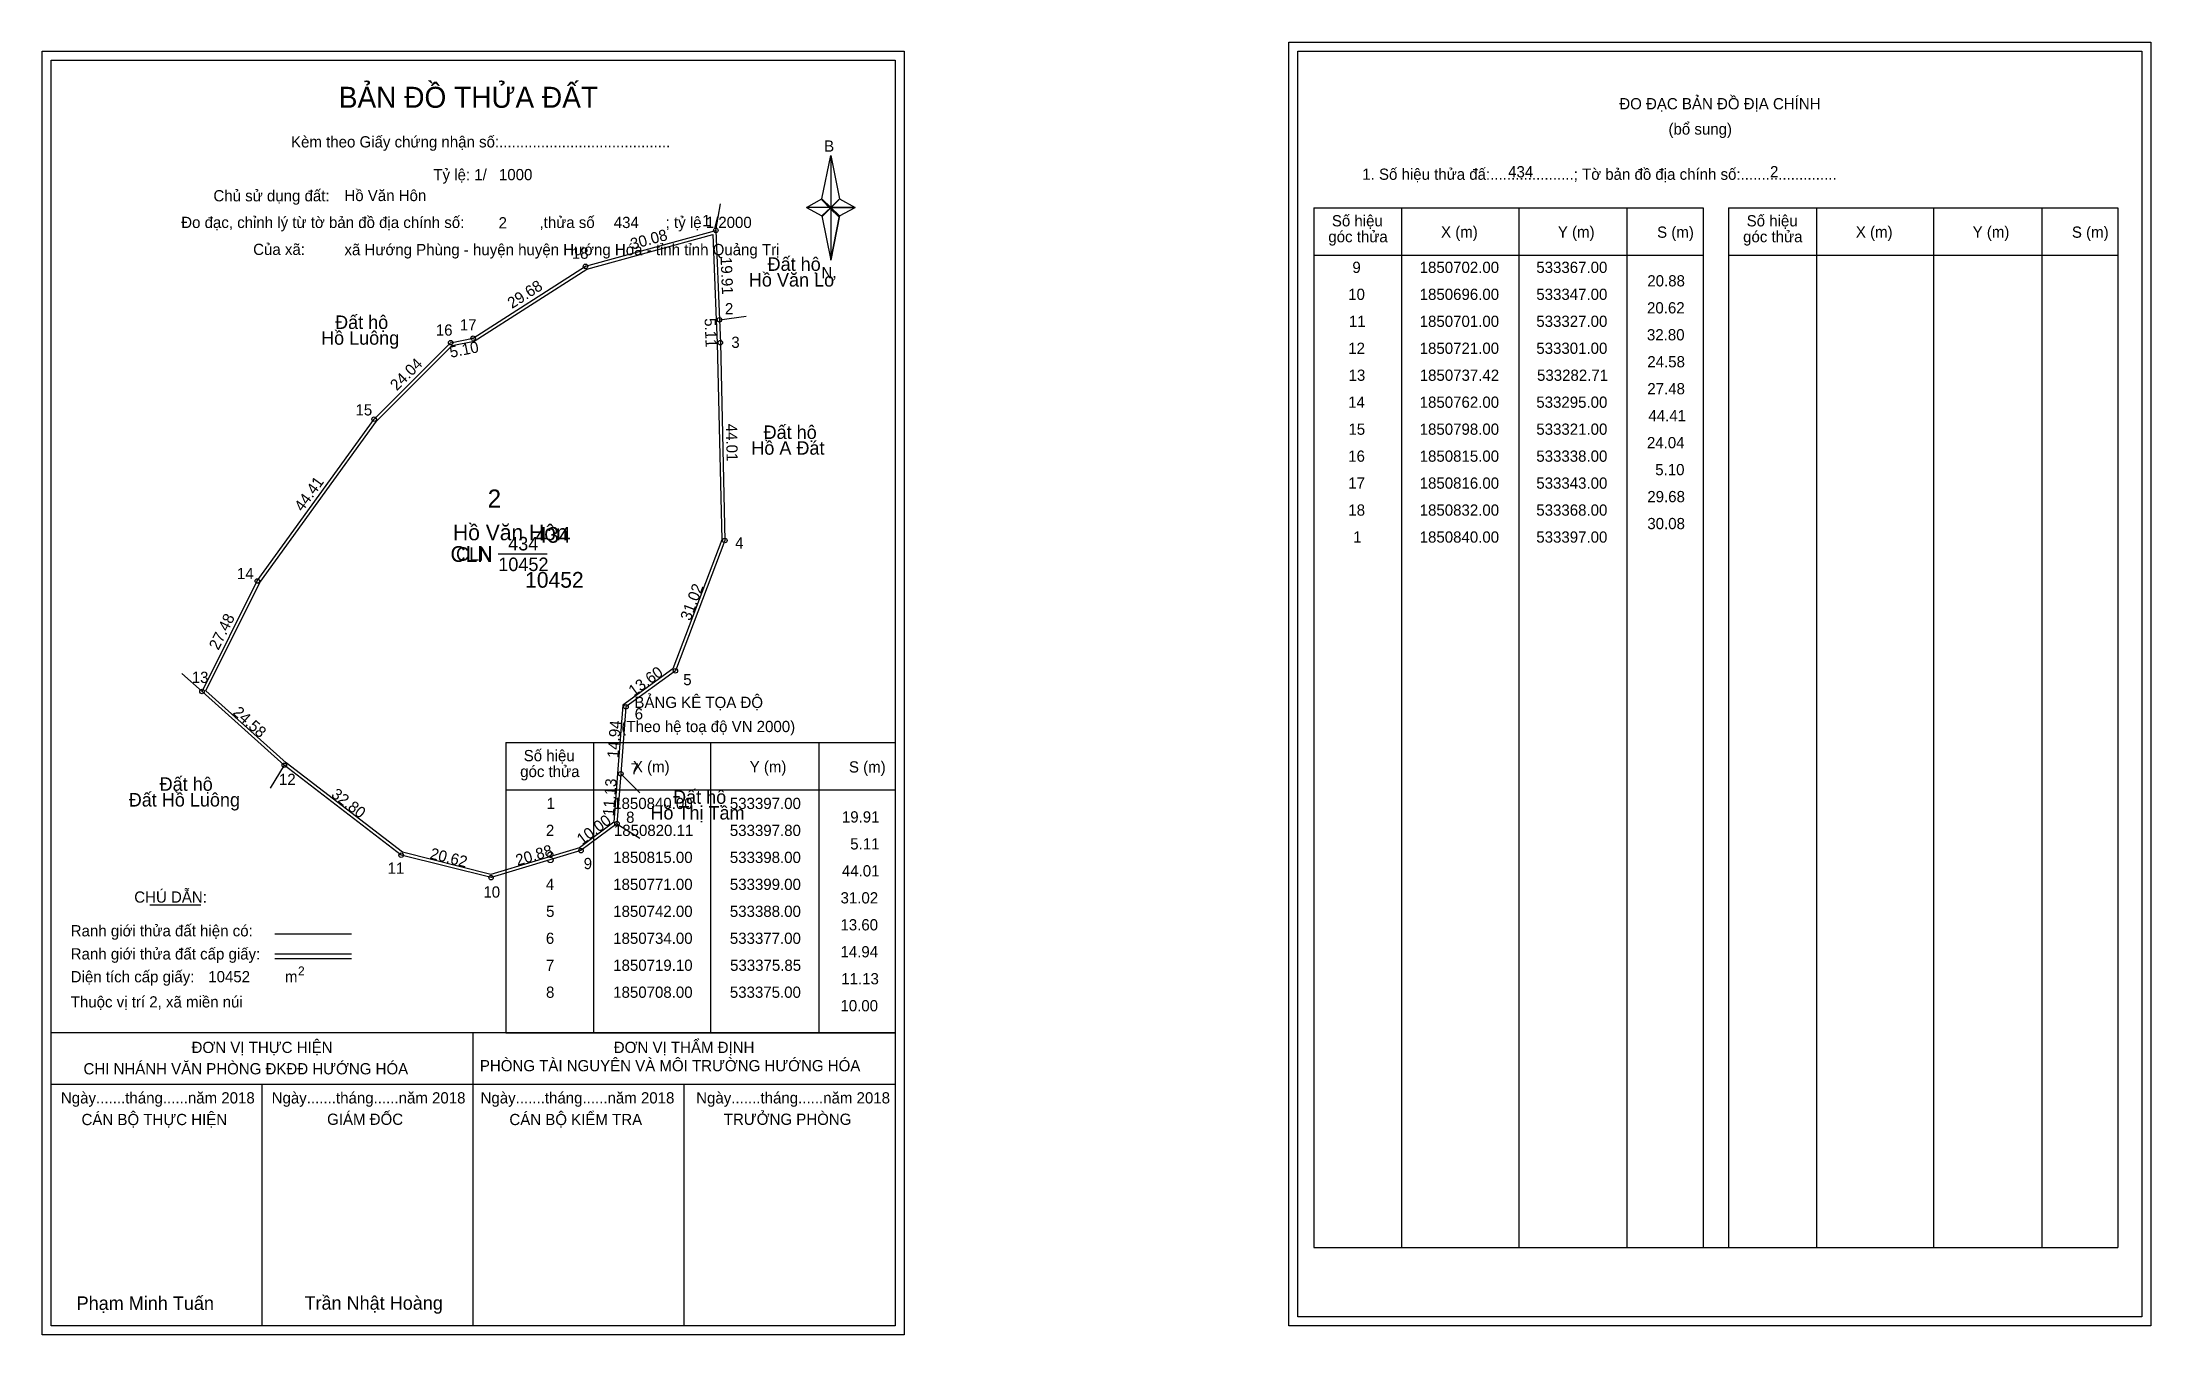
# Model space of a CAD drawing. Extents: x 533247 to 533716, y 1850594 to 1850882.
import ezdxf

# ---------------------------------------------------------------- set-up
doc = ezdxf.new("R2010")
doc.units = 0
for name, color, linetype in [('Level 1', 7, 'Continuous'), ('Level 10', 7, 'Continuous'), ('Level 11', 7, 'Continuous'), ('Level 13', 7, 'Continuous'), ('Level 2', 7, 'Continuous'), ('Level 27', 7, 'Continuous'), ('Level 3', 7, 'Continuous'), ('Level 36', 7, 'Continuous'), ('Level 4', 7, 'Continuous'), ('Level 49', 7, 'Continuous'), ('Level 5', 7, 'Continuous'), ('Level 53', 7, 'Continuous'), ('Level 55', 7, 'Continuous'), ('Level 6', 7, 'Continuous'), ('Level 63', 7, 'Continuous'), ('Level 7', 7, 'Continuous'), ('Level 9', 7, 'Continuous')]:
    doc.layers.add(name, color=color, linetype=linetype)

msp = doc.modelspace()

# ---------------------------------------------------------------- linework, layer by layer
at = {"layer": 'Level 1'}
for p, q in [((533249.15, 1850877.86), (533249.15, 1850877.86)), ((533526.47, 1850879.86), (533526.47, 1850879.86)), ((533420.57, 1850846.98), (533422.54, 1850856.62)), ((533422.54, 1850856.62), (533422.54, 1850845.1)), ((533422.54, 1850856.62), (533424.51, 1850846.98)), ((533417.13, 1850845.1), (533420.57, 1850846.98)), ((533420.57, 1850846.98), (533422.54, 1850845.1)), ((533422.39, 1850844.88), (533420.57, 1850846.76)), ((533422.54, 1850845.1), (533420.57, 1850843.26)), ((533422.39, 1850844.88), (533420.57, 1850843.04)), ((533420.57, 1850843.04), (533422.39, 1850844.88)), ((533424.36, 1850846.76), (533422.39, 1850844.88)), ((533422.39, 1850844.88), (533424.36, 1850846.76)), ((533424.36, 1850843.04), (533422.39, 1850844.88)), ((533424.51, 1850846.98), (533422.54, 1850845.1)), ((533422.54, 1850845.1), (533422.54, 1850833.4)), ((533422.54, 1850845.1), (533427.95, 1850845.1)), ((533422.54, 1850845.1), (533424.51, 1850843.26)), ((533424.51, 1850843.26), (533427.95, 1850845.1)), ((533530.01, 1850845.01), (533616.61, 1850845.01)), ((533549.6, 1850613.74), (533549.6, 1850845.01)), ((533575.67, 1850613.74), (533575.67, 1850845.01)), ((533599.64, 1850845.01), (533599.64, 1850613.74)), ((533616.61, 1850845.01), (533616.61, 1850613.74)), ((533622.26, 1850845.01), (533708.87, 1850845.01)), ((533641.85, 1850613.74), (533641.85, 1850845.01)), ((533667.93, 1850613.74), (533667.93, 1850845.01)), ((533691.9, 1850845.01), (533691.9, 1850613.74)), ((533708.87, 1850845.01), (533708.87, 1850613.74)), ((533420.57, 1850843.26), (533422.54, 1850833.4)), ((533424.51, 1850843.26), (533422.54, 1850833.4)), ((533530.01, 1850834.48), (533616.61, 1850834.48)), ((533622.26, 1850834.48), (533708.87, 1850834.48)), ((533350.25, 1850726.04), (533436.85, 1850726.04)), ((533369.84, 1850661.51), (533369.84, 1850726.04)), ((533395.91, 1850661.51), (533395.91, 1850726.04)), ((533419.88, 1850726.04), (533419.88, 1850661.51)), ((533350.25, 1850715.51), (533436.85, 1850715.51)), ((533271.07, 1850689.93), (533282.47, 1850689.93)), ((533298.93, 1850683.52), (533315.95, 1850683.52)), ((533298.93, 1850679.08), (533315.95, 1850679.08)), ((533298.93, 1850677.98), (533315.95, 1850677.98)), ((533355.98, 1850661.51), (533249.15, 1850661.51)), ((533436.85, 1850661.51), (533332.01, 1850661.51)), ((533343, 1850596.29), (533343, 1850661.51)), ((533350.25, 1850661.51), (533436.85, 1850661.51)), ((533436.85, 1850649.96), (533249.15, 1850649.96)), ((533296.07, 1850596.29), (533296.07, 1850649.96)), ((533389.92, 1850596.29), (533389.92, 1850649.96)), ((533530.01, 1850613.74), (533708.87, 1850613.74)), ((533436.85, 1850596.29), (533436.85, 1850596.29)), ((533714.17, 1850598.29), (533714.17, 1850598.29))]:
    msp.add_line(p, q, dxfattribs=at)
for points in [[(533420.57, 1850846.98), (533422.54, 1850856.62), (533422.54, 1850845.1)], [(533417.13, 1850845.1), (533420.57, 1850843.26), (533422.54, 1850845.1)], [(533422.54, 1850845.1), (533424.51, 1850846.98), (533427.95, 1850845.1)], [(533422.54, 1850845.1), (533422.54, 1850833.4), (533424.51, 1850843.26)]]:
    msp.add_lwpolyline(points, close=True, dxfattribs=at)
at = {"layer": 'Level 10'}
for points in [[(533301, 1850721), (533282.71, 1850737.42), (533295, 1850762), (533321, 1850798), (533338, 1850815), (533343, 1850816), (533368, 1850832), (533397, 1850840), (533397.8, 1850820.11), (533398, 1850815), (533399, 1850771), (533388, 1850742), (533377, 1850734), (533375.85, 1850719.1), (533375, 1850708), (533367, 1850702), (533347, 1850696), (533327, 1850701)], [(533301.45, 1850721.54), (533283.57, 1850737.58), (533295.6, 1850761.64), (533321.53, 1850797.54), (533338.35, 1850814.36), (533343.27, 1850815.34), (533368.29, 1850831.35), (533396.34, 1850839.09), (533397.1, 1850820.08), (533397.3, 1850814.98), (533398.3, 1850771.12), (533387.42, 1850742.44), (533376.33, 1850734.38), (533375.15, 1850719.15), (533374.33, 1850708.37), (533366.68, 1850702.63), (533346.98, 1850696.73), (533327.31, 1850701.64)]]:
    msp.add_lwpolyline(points, close=True, dxfattribs=at)
at = {"layer": 'Level 11'}
for centre in [(533397, 1850840), (533368, 1850832), (533343, 1850816), (533397.8, 1850820.11), (533338, 1850815), (533398, 1850815), (533321, 1850798), (533399, 1850771), (533295, 1850762), (533388, 1850742), (533282.71, 1850737.42), (533377, 1850734), (533301, 1850721), (533301, 1850721), (533375.85, 1850719.1), (533375, 1850708), (533327, 1850701), (533367, 1850702), (533347, 1850696)]:
    msp.add_circle(centre, 0.5, dxfattribs=at)
at = {"layer": 'Level 27'}
for p, q in [((533397, 1850840), (533398.03, 1850845.91)), ((533397.8, 1850820.11), (533403.74, 1850820.93)), ((533282.71, 1850737.42), (533278.25, 1850741.43)), ((533301, 1850721), (533297.87, 1850715.88)), ((533375.85, 1850719.1), (533380.09, 1850714.86)), ((533375, 1850708), (533380.08, 1850704.81))]:
    msp.add_line(p, q, dxfattribs=at)
at = {"layer": 'Level 3'}
for p, q in [((533530.01, 1850845.01), (533530.01, 1850613.74)), ((533622.26, 1850845.01), (533622.26, 1850613.74)), ((533350.25, 1850726.04), (533350.25, 1850661.51))]:
    msp.add_line(p, q, dxfattribs=at)
at = {"layer": 'Level 63'}
for points in [[(533247.15, 1850879.86), (533438.85, 1850879.86), (533438.85, 1850594.29), (533247.15, 1850594.29)], [(533249.15, 1850877.86), (533436.85, 1850877.86), (533436.85, 1850596.29), (533249.15, 1850596.29)], [(533524.48, 1850881.86), (533716.18, 1850881.86), (533716.18, 1850596.29), (533524.48, 1850596.29)], [(533526.48, 1850879.86), (533714.18, 1850879.86), (533714.18, 1850598.29), (533526.48, 1850598.29)]]:
    msp.add_lwpolyline(points, close=True, dxfattribs=at)
at = {"layer": 'Level 9'}
msp.add_line((533348.6, 1850768), (533359.51, 1850768), dxfattribs=at)

# ---------------------------------------------------------------- texts
at = {"layer": 'Level 1'}
for s, height, p in [('BẢN ĐỒ THỬA ĐẤT', 4.6657, (533313.12, 1850867.27)), ('ĐO ĐẠC BẢN ĐỒ ĐỊA CHÍNH', 2.5, (533597.95, 1850866.92)), ('(bổ sung)', 2.5, (533608.89, 1850861.3)), ('Kèm theo Giấy chứng nhận số:.........................................', 2.5, (533302.5, 1850858.44)), ('B', 2.5, (533421.08, 1850857.5)), ('1. Số hiệu thửa đấ:....................; Tờ bản đồ địa chính số:.......................', 2.5, (533540.78, 1850851.24)), ('Chủ sử dụng đất:', 2.5, (533285.24, 1850846.45)), ('Đo đạc, chỉnh lý từ tờ bản đồ địa chính số:                  ,thửa số                 ; tỷ lệ 1/2000', 2.5, (533278.08, 1850840.52)), ('góc thửa', 2.5, (533533.23, 1850837.35)), ('Số hiệu', 2.5, (533534.02, 1850840.88)), ('X (m)', 2.5, (533558.3, 1850838.4)), ('Y (m)', 2.5, (533584.28, 1850838.4)), ('S (m)', 2.5, (533606.36, 1850838.35)), ('góc thửa', 2.5, (533625.49, 1850837.35)), ('Số hiệu', 2.5, (533626.28, 1850840.88)), ('X (m)', 2.5, (533650.56, 1850838.4)), ('Y (m)', 2.5, (533676.54, 1850838.4)), ('S (m)', 2.5, (533698.62, 1850838.35)), ('Của xã:', 2.5, (533294.08, 1850834.52)), ('N', 2.5, (533420.48, 1850829.33)), ('BẢNG KÊ TỌA ĐỘ', 2.5, (533378.88, 1850733.74)), ('(Theo hệ toạ độ VN 2000)', 2.5, (533375.98, 1850728.38)), ('Số hiệu', 2.5, (533354.26, 1850721.9)), ('góc thửa', 2.5, (533353.47, 1850718.37)), ('X (m)', 2.5, (533378.54, 1850719.43)), ('Y (m)', 2.5, (533404.52, 1850719.43)), ('S (m)', 2.5, (533426.6, 1850719.38)), ('CHÚ DẪN:', 2.5, (533267.63, 1850690.43)), ('Ranh giới thửa đất hiện có:', 2.5, (533253.5, 1850682.93)), ('Ranh giới thửa đất cấp giấy:', 2.5, (533253.5, 1850677.79)), ('2', 2, (533304.05, 1850674.24)), ('Diện tích cấp giấy:', 2.5, (533253.5, 1850672.71)), ('m', 2.5, (533301.15, 1850672.73)), ('Thuộc vị trí 2, xã miền núi', 2.5, (533253.5, 1850667.11)), ('ĐƠN VỊ THỰC HIỆN', 2.5, (533280.38, 1850656.99)), ('ĐƠN VỊ THẨM ĐỊNH', 2.5, (533374.29, 1850656.99)), ('CHI NHÁNH VĂN PHÒNG ĐKĐĐ HƯỚNG HÓA', 2.5, (533256.34, 1850652.23)), ('PHÒNG TÀI NGUYÊN VÀ MÔI TRƯỜNG HƯỚNG HÓA', 2.5, (533344.51, 1850652.92)), ('Ngày.......tháng......năm 2018', 2.5, (533251.32, 1850645.76)), ('Ngày.......tháng......năm 2018', 2.5, (533298.19, 1850645.76)), ('Ngày.......tháng......năm 2018', 2.5, (533344.66, 1850645.76)), ('Ngày.......tháng......năm 2018', 2.5, (533392.62, 1850645.76)), ('CÁN BỘ THỰC HIỆN', 2.5, (533255.9, 1850640.94)), ('GIÁM ĐỐC', 2.5, (533310.53, 1850641)), ('CÁN BỘ KIỂM TRA', 2.5, (533351.07, 1850640.94)), ('TRƯỞNG PHÒNG', 2.5, (533398.76, 1850641)), ('Phạm Minh Tuấn', 3, (533254.81, 1850599.83)), ('Trần Nhật Hoàng', 3, (533305.5, 1850599.88))]:
    msp.add_text(s, height=height, dxfattribs=at).set_placement(p)
at = {"layer": 'Level 11'}
msp.add_text('Tỷ lệ: 1/', height=2.5, dxfattribs=at).set_placement((533334.16, 1850851.13))
at = {"layer": 'Level 13'}
for s, p in [('CLN', (533339.21, 1850766.5)), ('434', (533350.81, 1850768.8)), ('10452', (533348.61, 1850764.2))]:
    msp.add_text(s, height=3, dxfattribs=at).set_placement(p)
at = {"layer": 'Level 2'}
msp.add_text('Hồ Văn Hôn', height=3.5, dxfattribs=at).set_placement((533338.53, 1850771.05))
at = {"layer": 'Level 3'}
msp.add_text('CLN', height=3.5, dxfattribs=at).set_placement((533337.97, 1850766.25))
at = {"layer": 'Level 36'}
for s, p in [('Hồ Văn Lơ', (533404.34, 1850827.49)), ('Đất hộ', (533408.5, 1850830.99)), ('Đất hộ', (533312.3, 1850818.06)), ('Hồ Luông', (533309.18, 1850814.56)), ('Hồ A Đát', (533404.88, 1850790.09)), ('Đất hộ', (533407.61, 1850793.59)), ('Đất hộ', (533273.27, 1850715.32)), ('Đất Hồ Luông', (533266.4, 1850711.82)), ('Đất hộ', (533387.48, 1850712.43)), ('Hồ Thị Tâm', (533382.43, 1850708.93))]:
    msp.add_text(s, height=3, dxfattribs=at).set_placement(p)
at = {"layer": 'Level 4'}
msp.add_text('434', height=3.5, dxfattribs=at).set_placement((533356.88, 1850770.5))
at = {"layer": 'Level 49'}
for s, rotation, p in [('30.08', 15.4222, (533378.38, 1850835.69)), ('19.91', 272.3033, (533398.04, 1850834.01)), ('29.68', 32.6192, (533351.66, 1850822.49)), ('5.11', 272.2414, (533394.48, 1850820.43)), ('5.10', 11.3099, (533338.04, 1850811.64)), ('24.04', 45, (533326.04, 1850804.17)), ('44.01', 271.302, (533399.21, 1850796.95)), ('44.41', 54.1623, (533305.05, 1850777.28)), ('31.02', 69.2277, (533391.31, 1850752.97)), ('27.48', 63.4349, (533286.33, 1850746.45)), ('13.60', 36.0274, (533378.72, 1850736.24)), ('24.58', 318.0838, (533289.38, 1850732.51)), ('14.94', 85.5866, (533375.31, 1850722.53)), ('11.13', 85.621, (533374.32, 1850709.62)), ('32.80', 322.4314, (533311.25, 1850714.13)), ('10.00', 36.8699, (533367.25, 1850703.19)), ('20.62', 345.9638, (533333.24, 1850700.27)), ('20.88', 16.6992, (533352.89, 1850698.6))]:
    msp.add_text(s, height=2.5, rotation=rotation, dxfattribs=at).set_placement(p)
at = {"layer": 'Level 5'}
msp.add_text('10452', height=3.5, dxfattribs=at).set_placement((533354.57, 1850760.5))
at = {"layer": 'Level 53'}
for s, p in [('9', (533538.58, 1850830.52)), ('1850702.00', (533553.55, 1850830.52)), ('533367.00', (533579.49, 1850830.52)), ('10', (533537.65, 1850824.52)), ('1850696.00', (533553.55, 1850824.52)), ('533347.00', (533579.49, 1850824.52)), ('20.88', (533604.18, 1850827.52)), ('11', (533537.81, 1850818.52)), ('1850701.00', (533553.55, 1850818.52)), ('533327.00', (533579.49, 1850818.52)), ('20.62', (533604.12, 1850821.52)), ('32.80', (533604.1, 1850815.52)), ('12', (533537.66, 1850812.52)), ('1850721.00', (533553.55, 1850812.52)), ('533301.00', (533579.49, 1850812.52)), ('24.58', (533604.18, 1850809.52)), ('13', (533537.73, 1850806.52)), ('1850737.42', (533553.56, 1850806.52)), ('533282.71', (533579.65, 1850806.52)), ('14', (533537.64, 1850800.52)), ('1850762.00', (533553.55, 1850800.52)), ('533295.00', (533579.49, 1850800.52)), ('27.48', (533604.18, 1850803.52)), ('44.41', (533604.42, 1850797.52)), ('15', (533537.7, 1850794.52)), ('1850798.00', (533553.55, 1850794.52)), ('533321.00', (533579.49, 1850794.52)), ('24.04', (533604.09, 1850791.52)), ('16', (533537.65, 1850788.52)), ('1850815.00', (533553.55, 1850788.52)), ('533338.00', (533579.49, 1850788.52)), ('17', (533537.66, 1850782.52)), ('1850816.00', (533553.55, 1850782.52)), ('533343.00', (533579.49, 1850782.52)), ('5.10', (533605.94, 1850785.52)), ('18', (533537.68, 1850776.52)), ('1850832.00', (533553.55, 1850776.52)), ('533368.00', (533579.49, 1850776.52)), ('29.68', (533604.18, 1850779.52)), ('30.08', (533604.18, 1850773.52)), ('1', (533538.73, 1850770.52)), ('1850840.00', (533553.55, 1850770.52)), ('533397.00', (533579.49, 1850770.52)), ('1', (533359.34, 1850711.26)), ('1850840.00', (533374.16, 1850711.26)), ('533397.00', (533400.11, 1850711.26)), ('19.91', (533425.03, 1850708.26)), ('2', (533359.19, 1850705.26)), ('1850820.11', (533374.32, 1850705.26)), ('533397.80', (533400.11, 1850705.26)), ('5.11', (533426.88, 1850702.26)), ('3', (533359.27, 1850699.26)), ('1850815.00', (533374.16, 1850699.26)), ('533398.00', (533400.11, 1850699.26)), ('4', (533359.18, 1850693.26)), ('1850771.00', (533374.16, 1850693.26)), ('533399.00', (533400.11, 1850693.26)), ('44.01', (533425.03, 1850696.26)), ('5', (533359.24, 1850687.26)), ('1850742.00', (533374.16, 1850687.26)), ('533388.00', (533400.11, 1850687.26)), ('31.02', (533424.73, 1850690.26)), ('13.60', (533424.71, 1850684.26)), ('6', (533359.19, 1850681.26)), ('1850734.00', (533374.16, 1850681.26)), ('533377.00', (533400.11, 1850681.26)), ('14.94', (533424.71, 1850678.26)), ('7', (533359.2, 1850675.26)), ('1850719.10', (533374.16, 1850675.26)), ('533375.85', (533400.16, 1850675.26)), ('8', (533359.22, 1850669.26)), ('1850708.00', (533374.16, 1850669.26)), ('533375.00', (533400.11, 1850669.26)), ('11.13', (533424.89, 1850672.26)), ('10.00', (533424.71, 1850666.26))]:
    msp.add_text(s, height=2.5, dxfattribs=at).set_placement(p)
at = {"layer": 'Level 55'}
for s, height, p in [('492', 0.11, (533396.88, 1850839.89)), ('427', 0.11, (533396.88, 1850839.89)), ('427', 0.11, (533396.88, 1850839.89)), ('1', 0.4, (533396.89, 1850840)), ('18', 0.4, (533367.72, 1850832)), ('427', 0.11, (533367.88, 1850831.89)), ('427', 0.11, (533367.88, 1850831.89)), ('17', 0.4, (533342.72, 1850816)), ('492', 0.11, (533397.68, 1850820)), ('2', 0.4, (533397.66, 1850820.11)), ('493', 0.11, (533397.68, 1850820)), ('16', 0.4, (533337.72, 1850815)), ('427', 0.11, (533337.88, 1850814.89)), ('427', 0.11, (533337.88, 1850814.89)), ('427', 0.11, (533342.88, 1850815.89)), ('427', 0.11, (533342.88, 1850815.89)), ('493', 0.11, (533397.88, 1850814.89)), ('3', 0.4, (533397.88, 1850815)), ('15', 0.4, (533320.72, 1850798)), ('427', 0.11, (533320.88, 1850797.89)), ('427', 0.11, (533320.88, 1850797.89)), ('4', 0.4, (533398.86, 1850771)), ('493', 0.11, (533398.88, 1850770.89)), ('14', 0.4, (533294.71, 1850762)), ('427', 0.11, (533294.88, 1850761.89)), ('427', 0.11, (533294.88, 1850761.89)), ('5', 0.4, (533387.87, 1850742)), ('493', 0.11, (533387.88, 1850741.89)), ('13', 0.4, (533282.44, 1850737.42)), ('427', 0.11, (533282.59, 1850737.31)), ('427', 0.11, (533282.59, 1850737.31)), ('0', 0.11, (533282.67, 1850737.31)), ('0', 0.11, (533282.67, 1850737.31)), ('6', 0.4, (533376.86, 1850734)), ('493', 0.11, (533376.88, 1850733.89)), ('12', 0.4, (533300.72, 1850721)), ('0', 0.11, (533300.96, 1850720.89)), ('0', 0.11, (533300.96, 1850720.89)), ('7', 0.4, (533375.72, 1850719.1)), ('493', 0.11, (533375.73, 1850718.99)), ('0', 0.11, (533375.81, 1850718.99)), ('8', 0.4, (533374.87, 1850708)), ('0', 0.11, (533374.96, 1850707.89)), ('11', 0.4, (533326.74, 1850701)), ('9', 0.4, (533366.86, 1850702)), ('10', 0.4, (533346.72, 1850696))]:
    msp.add_text(s, height=height, dxfattribs=at).set_placement(p)
at = {"layer": 'Level 6'}
for s, p in [('434', (533573.23, 1850851.78)), ('2', (533631.48, 1850851.8)), ('Hồ Văn Hôn', (533314.37, 1850846.51)), ('1000', (533348.75, 1850851.15)), ('2', (533348.67, 1850840.43)), ('434', (533374.29, 1850840.51)), ('xã Hướng Phùng - huyện huyện Hướng Hóa - tỉnh tỉnh Quảng Trị', (533314.39, 1850834.47)), ('10452', (533284.09, 1850672.72))]:
    msp.add_text(s, height=2.5, dxfattribs=at).set_placement(p)
at = {"layer": 'Level 7'}
msp.add_text('2', height=4, dxfattribs=at).set_placement((533346.25, 1850778.34))
at = {"layer": 'Level 9'}
for s, p in [('1', (533393.93, 1850840.9)), ('18', (533364.96, 1850833.67)), ('2', (533399.01, 1850821.32)), ('16', (533334.71, 1850816.57)), ('17', (533340.04, 1850817.72)), ('3', (533400.43, 1850813.85)), ('15', (533316.84, 1850798.82)), ('4', (533401.29, 1850769.21)), ('14', (533290.48, 1850762.41)), ('13', (533280.42, 1850739.31)), ('5', (533389.74, 1850738.81)), ('6', (533378.94, 1850731.19)), ('12', (533299.81, 1850716.6)), ('7', (533378.01, 1850718.96)), ('8', (533377.04, 1850708.19)), ('11', (533323.99, 1850696.87)), ('9', (533367.6, 1850697.89)), ('10', (533345.29, 1850691.55))]:
    msp.add_text(s, height=2.5, dxfattribs=at).set_placement(p)

doc.saveas('drawing.dxf')
